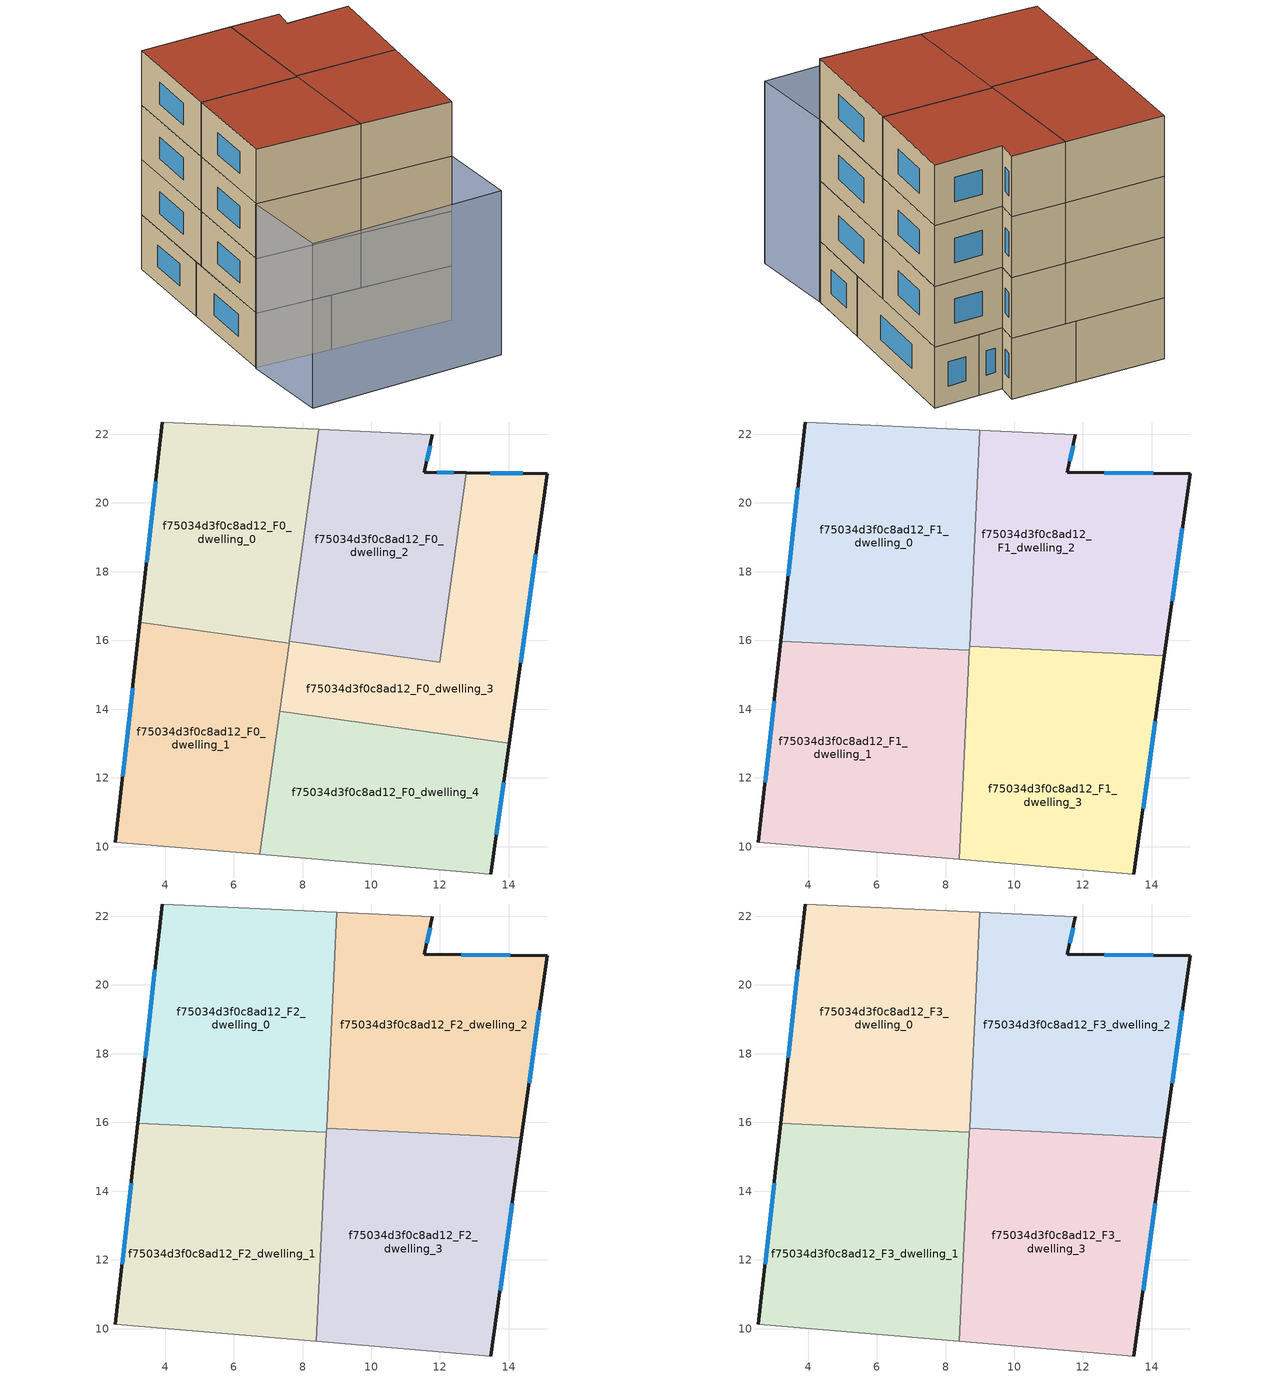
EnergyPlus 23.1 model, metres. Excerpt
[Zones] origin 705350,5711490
f75034d3f0c8ad12_F0_dwelling_0
 floor ground (EU_floor_Construction): 8.48,22.14 7.61,15.92 3.27,16.53 3.92,22.36 z0
 wall outside (EU_wall_Construction): 3.92,22.36 3.27,16.53 z0:3
 wall to f75034d3f0c8ad12_F0_dwelling_1 (EU_wall_Construction): 3.27,16.53 7.61,15.92 z0:3
 wall adiabatic (EU_wall_Construction): 8.48,22.14 3.92,22.36 z0:3
 wall to f75034d3f0c8ad12_F0_dwelling_2 (EU_wall_Construction): 7.62,15.98 8.48,22.14 z0:3
 wall to f75034d3f0c8ad12_F0_dwelling_3 (EU_wall_Construction): 7.61,15.92 7.62,15.98 z0:3
 window (EU_Window_Construction): 3.72,20.61 3.46,18.27 z0.9:2.1
 ceiling adiabatic (EU_roof_Construction): 7.61,15.92 8.48,22.14 3.92,22.36 3.27,16.52 z3
f75034d3f0c8ad12_F0_dwelling_1
 floor ground (EU_floor_Construction): 7.61,15.92 6.75,9.77 2.56,10.13 3.27,16.53 z0
 wall outside (EU_wall_Construction): 3.27,16.53 2.56,10.13 z0:3
 wall adiabatic (EU_wall_Construction): 2.56,10.13 6.75,9.77 z0:3
 wall to f75034d3f0c8ad12_F0_dwelling_4 (EU_wall_Construction): 6.75,9.77 7.34,13.94 z0:3
 wall to f75034d3f0c8ad12_F0_dwelling_3 (EU_wall_Construction): 7.34,13.94 7.61,15.92 z0:3
 window (EU_Window_Construction): 3.06,14.61 2.77,12.04 z0.9:2.1
f75034d3f0c8ad12_F0_dwelling_2
 floor ground (EU_floor_Construction): 11.78,21.99 11.55,20.89 12.77,20.88 12,15.36 7.62,15.97 8.48,22.14 z0
 wall outside (EU_wall_Construction): 12.77,20.88 11.55,20.89 11.78,21.99 z0:3
 wall to f75034d3f0c8ad12_F0_dwelling_3 (EU_wall_Construction): 7.62,15.97 12,15.36 12.77,20.88 z0:3
 wall adiabatic (EU_wall_Construction): 11.78,21.99 8.48,22.14 z0:3
 window (EU_Window_Construction): 11.62,21.22 11.71,21.66 / 12.4,20.88 11.91,20.89 z0.9:2.1
 ceiling adiabatic (EU_roof_Construction): 8.7,15.83 9,22.12 8.48,22.14 7.62,15.97 z3
f75034d3f0c8ad12_F0_dwelling_3
 floor ground (EU_floor_Construction): 15.12,20.85 14.02,13.01 7.34,13.94 7.62,15.97 12,15.36 12.77,20.88 z0
 wall outside (EU_wall_Construction): 14.02,13.01 15.12,20.85 12.77,20.88 z0:3
 wall to f75034d3f0c8ad12_F0_dwelling_4 (EU_wall_Construction): 7.34,13.94 14.02,13.01 z0:3
 window (EU_Window_Construction): 14.41,20.86 13.47,20.87 / 14.35,15.36 14.79,18.5 z0.9:2.1
 ceiling adiabatic (EU_roof_Construction): 12,15.36 7.62,15.97 7.34,13.94 8.6,13.77 8.7,15.82 z3
f75034d3f0c8ad12_F0_dwelling_4
 floor ground (EU_floor_Construction): 14.02,13.01 13.48,9.2 6.75,9.77 7.34,13.94 z0
 wall outside (EU_wall_Construction): 13.48,9.2 14.02,13.01 z0:3
 wall adiabatic (EU_wall_Construction): 6.75,9.77 13.48,9.2 z0:3
 window (EU_Window_Construction): 13.64,10.34 13.86,11.87 z0.9:2.1
f75034d3f0c8ad12_F1_dwelling_0
 floor to f75034d3f0c8ad12_F0_dwelling_1 (EU_floor_Construction): 7.61,15.92 7.59,15.76 3.21,15.97 3.27,16.52 z3
 floor adiabatic (EU_floor_Construction): 9,22.12 8.69,15.71 7.59,15.76 7.61,15.92 3.27,16.52 3.21,15.97 3.92,22.36 z3
 wall outside (EU_wall_Construction): 3.92,22.36 3.21,15.97 z3:6
 wall to f75034d3f0c8ad12_F1_dwelling_1 (EU_wall_Construction): 3.21,15.97 8.69,15.71 z3:6
 wall adiabatic (EU_wall_Construction): 9,22.12 3.92,22.36 z3:6
 wall to f75034d3f0c8ad12_F1_dwelling_2 (EU_wall_Construction): 8.7,15.83 9,22.12 z3:6
 wall to f75034d3f0c8ad12_F1_dwelling_3 (EU_wall_Construction): 8.69,15.71 8.7,15.83 z3:6
 window (EU_Window_Construction): 3.7,20.45 3.42,17.88 z3.9:5.1
f75034d3f0c8ad12_F1_dwelling_1
 floor to f75034d3f0c8ad12_F0_dwelling_1 (EU_floor_Construction): 7.59,15.76 6.75,9.77 2.56,10.13 3.21,15.97 z3
 floor to f75034d3f0c8ad12_F0_dwelling_4 (EU_floor_Construction): 8.6,13.77 8.4,9.63 6.75,9.77 7.34,13.94 z3
 floor adiabatic (EU_floor_Construction): 8.69,15.71 8.54,12.5 8.6,13.77 7.34,13.94 6.75,9.77 7.59,15.76 3.21,15.97 z3
 wall outside (EU_wall_Construction): 3.21,15.97 2.56,10.13 z3:6
 wall adiabatic (EU_wall_Construction): 2.56,10.13 8.4,9.63 z3:6
 wall to f75034d3f0c8ad12_F1_dwelling_3 (EU_wall_Construction): 8.4,9.63 8.69,15.71 z3:6
 window (EU_Window_Construction): 3.01,14.22 2.75,11.88 z3.9:5.1
f75034d3f0c8ad12_F1_dwelling_2
 floor to f75034d3f0c8ad12_F0_dwelling_2 (EU_floor_Construction): 11.78,21.99 11.55,20.89 12.77,20.88 12.04,15.67 8.7,15.83 9,22.12 z3
 floor to f75034d3f0c8ad12_F0_dwelling_3 (EU_floor_Construction): 15.12,20.85 14.37,15.56 12.04,15.67 12.77,20.88 z3
 wall outside (EU_wall_Construction): 14.37,15.56 15.12,20.85 11.55,20.89 11.78,21.99 z3:6
 wall adiabatic (EU_wall_Construction): 11.78,21.99 9,22.12 z3:6
 wall to f75034d3f0c8ad12_F1_dwelling_3 (EU_wall_Construction): 8.7,15.83 14.37,15.56 z3:6
 window (EU_Window_Construction): 11.62,21.22 11.71,21.66 / 14.05,20.86 12.62,20.88 / 14.6,17.14 14.89,19.27 z3.9:5.1
f75034d3f0c8ad12_F1_dwelling_3
 floor to f75034d3f0c8ad12_F0_dwelling_3 (EU_floor_Construction): 14.37,15.56 14.02,13.01 8.6,13.77 8.7,15.82 12,15.36 12.04,15.67 z3
 floor to f75034d3f0c8ad12_F0_dwelling_4 (EU_floor_Construction): 14.02,13.01 13.48,9.2 8.4,9.63 8.6,13.77 z3
 floor to f75034d3f0c8ad12_F0_dwelling_2 (EU_floor_Construction): 12.04,15.67 12,15.36 8.7,15.82 z3
 wall outside (EU_wall_Construction): 13.48,9.2 14.37,15.56 z3:6
 wall adiabatic (EU_wall_Construction): 8.4,9.63 13.48,9.2 z3:6
 window (EU_Window_Construction): 13.75,11.11 14.11,13.65 z3.9:5.1
f75034d3f0c8ad12_F2_dwelling_0
 floor to f75034d3f0c8ad12_F1_dwelling_0 (EU_floor_Construction): 9,22.12 8.69,15.71 3.21,15.97 3.92,22.36 z6
 wall outside (EU_wall_Construction): 3.92,22.36 3.21,15.97 z6:9
 wall to f75034d3f0c8ad12_F2_dwelling_1 (EU_wall_Construction): 3.21,15.97 8.69,15.71 z6:9
 wall adiabatic (EU_wall_Construction): 9,22.12 3.92,22.36 z6:9
 wall to f75034d3f0c8ad12_F2_dwelling_2 (EU_wall_Construction): 8.7,15.83 9,22.12 z6:9
 wall to f75034d3f0c8ad12_F2_dwelling_3 (EU_wall_Construction): 8.69,15.71 8.7,15.83 z6:9
 window (EU_Window_Construction): 3.7,20.45 3.42,17.88 z6.9:8.1
f75034d3f0c8ad12_F2_dwelling_1
 floor to f75034d3f0c8ad12_F1_dwelling_1 (EU_floor_Construction): 8.69,15.71 8.4,9.63 2.56,10.13 3.21,15.97 z6
 wall outside (EU_wall_Construction): 3.21,15.97 2.56,10.13 z6:9
 wall adiabatic (EU_wall_Construction): 2.56,10.13 8.4,9.63 z6:9
 wall to f75034d3f0c8ad12_F2_dwelling_3 (EU_wall_Construction): 8.4,9.63 8.69,15.71 z6:9
 window (EU_Window_Construction): 3.01,14.22 2.75,11.88 z6.9:8.1
f75034d3f0c8ad12_F2_dwelling_2
 floor to f75034d3f0c8ad12_F1_dwelling_2 (EU_floor_Construction): 15.12,20.85 14.37,15.56 8.7,15.83 9,22.12 11.78,21.99 11.55,20.89 z6
 wall outside (EU_wall_Construction): 14.37,15.56 15.12,20.85 11.55,20.89 11.78,21.99 z6:9
 wall adiabatic (EU_wall_Construction): 11.78,21.99 9,22.12 z6:9
 wall to f75034d3f0c8ad12_F2_dwelling_3 (EU_wall_Construction): 8.7,15.83 14.37,15.56 z6:9
 window (EU_Window_Construction): 11.62,21.22 11.71,21.66 / 14.05,20.86 12.62,20.88 / 14.6,17.14 14.89,19.27 z6.9:8.1
f75034d3f0c8ad12_F2_dwelling_3
 floor to f75034d3f0c8ad12_F1_dwelling_3 (EU_floor_Construction): 14.37,15.56 13.48,9.2 8.4,9.63 8.7,15.83 z6
 wall outside (EU_wall_Construction): 13.48,9.2 14.37,15.56 z6:9
 wall adiabatic (EU_wall_Construction): 8.4,9.63 13.48,9.2 z6:9
 window (EU_Window_Construction): 13.75,11.11 14.11,13.65 z6.9:8.1
f75034d3f0c8ad12_F3_dwelling_0
 floor to f75034d3f0c8ad12_F2_dwelling_0 (EU_floor_Construction): 9,22.12 8.69,15.71 3.21,15.97 3.92,22.36 z9
 wall outside (EU_wall_Construction): 3.92,22.36 3.21,15.97 z9:12
 wall to f75034d3f0c8ad12_F3_dwelling_1 (EU_wall_Construction): 3.21,15.97 8.69,15.71 z9:12
 wall adiabatic (EU_wall_Construction): 9,22.12 3.92,22.36 z9:12
 wall to f75034d3f0c8ad12_F3_dwelling_2 (EU_wall_Construction): 8.7,15.83 9,22.12 z9:12
 wall to f75034d3f0c8ad12_F3_dwelling_3 (EU_wall_Construction): 8.69,15.71 8.7,15.83 z9:12
 window (EU_Window_Construction): 3.7,20.45 3.42,17.88 z9.9:11.1
 roof outside (EU_roof_Construction): 8.69,15.71 9,22.12 3.92,22.36 3.21,15.97 z12
f75034d3f0c8ad12_F3_dwelling_1
 floor to f75034d3f0c8ad12_F2_dwelling_1 (EU_floor_Construction): 8.69,15.71 8.4,9.63 2.56,10.13 3.21,15.97 z9
 wall outside (EU_wall_Construction): 3.21,15.97 2.56,10.13 z9:12
 wall adiabatic (EU_wall_Construction): 2.56,10.13 8.4,9.63 z9:12
 wall to f75034d3f0c8ad12_F3_dwelling_3 (EU_wall_Construction): 8.4,9.63 8.69,15.71 z9:12
 window (EU_Window_Construction): 3.01,14.22 2.75,11.88 z9.9:11.1
 roof outside (EU_roof_Construction): 8.4,9.63 8.69,15.71 3.21,15.97 2.56,10.13 z12
f75034d3f0c8ad12_F3_dwelling_2
 floor to f75034d3f0c8ad12_F2_dwelling_2 (EU_floor_Construction): 15.12,20.85 14.37,15.56 8.7,15.83 9,22.12 11.78,21.99 11.55,20.89 z9
 wall outside (EU_wall_Construction): 14.37,15.56 15.12,20.85 11.55,20.89 11.78,21.99 z9:12
 wall adiabatic (EU_wall_Construction): 11.78,21.99 9,22.12 z9:12
 wall to f75034d3f0c8ad12_F3_dwelling_3 (EU_wall_Construction): 8.7,15.83 14.37,15.56 z9:12
 window (EU_Window_Construction): 11.62,21.22 11.71,21.66 / 14.05,20.86 12.62,20.88 / 14.6,17.14 14.89,19.27 z9.9:11.1
 roof outside (EU_roof_Construction): 14.37,15.56 15.12,20.85 11.55,20.89 11.78,21.99 9,22.12 8.7,15.83 z12
f75034d3f0c8ad12_F3_dwelling_3
 floor to f75034d3f0c8ad12_F2_dwelling_3 (EU_floor_Construction): 14.37,15.56 13.48,9.2 8.4,9.63 8.7,15.83 z9
 wall outside (EU_wall_Construction): 13.48,9.2 14.37,15.56 z9:12
 wall adiabatic (EU_wall_Construction): 8.4,9.63 13.48,9.2 z9:12
 window (EU_Window_Construction): 13.75,11.11 14.11,13.65 z9.9:11.1
 roof outside (EU_roof_Construction): 13.48,9.2 14.37,15.56 8.7,15.83 8.4,9.63 z12
shading: 11.78,21.99 3.92,22.36 / 13.41,4.67 2.44,4.89 / 2.44,4.89 2.54,10.13 / 2.54,10.13 13.52,9.91 / 13.52,9.91 13.41,4.67 z0:9
[Building]
EU S2 Campaign: North Axis=0; Terrain=City; Solar Distribution=FullExterior
[Site:Location]
London: Latitude=51.5; Longitude=-0.5; Time Zone=0; Elevation=25
[SizingPeriod:WeatherFileDays]
AnnualSizingPeriod: Begin Month=1; Begin Day of Month=1; End Month=12; End Day of Month=31; Day of Week for Start Day=Monday; Use Weather File Daylight Saving Period=No; Use Weather File Rain and Snow Indicators=No
[MATERIAL]
EU_InternalMass_Material: Roughness=MediumRough; Thickness=0.1; Conductivity=1; Density=1800; Specific Heat=900; Thermal Absorptance=0.9; Solar Absorptance=0.7; Visible Absorptance=0.7
[MATERIAL:NOMASS] Roughness=MediumRough; Thermal Absorptance=0.9; Solar Absorptance=0.7; Visible Absorptance=0.7
Name | Thermal Resistance
EU_wall_NoMass | 1.04674
EU_roof_NoMass | 4.32442
EU_floor_NoMass | 2.04616
[WINDOWMATERIAL:SIMPLEGLAZINGSYSTEM]
EU_Window_SimpleGlazing: UFactor=4.25843; Solar Heat Gain Coefficient=0.85; Visible Transmittance=0.85
[CONSTRUCTION]
EU_wall_Construction: EU_wall_NoMass
EU_roof_Construction: EU_roof_NoMass
EU_floor_Construction: EU_floor_NoMass
EU_InternalMass_Construction: EU_InternalMass_Material
EU_Window_Construction: EU_Window_SimpleGlazing
[ZONE] Type=1; Multiplier=1; Ceiling Height=autocalculate; Floor Area=autocalculate; Part of Total Floor Area=Yes
Name | Volume
f75034d3f0c8ad12_F0_dwelling_0 | 81.4585
f75034d3f0c8ad12_F1_dwelling_0; f75034d3f0c8ad12_F2_dwelling_0; f75034d3f0c8ad12_F3_dwelling_0 | 101.82
f75034d3f0c8ad12_F0_dwelling_1 | 81.4592
f75034d3f0c8ad12_F1_dwelling_1; f75034d3f0c8ad12_F2_dwelling_1; f75034d3f0c8ad12_F3_dwelling_1 | 101.826
f75034d3f0c8ad12_F0_dwelling_2 | 81.4636
f75034d3f0c8ad12_F1_dwelling_2; f75034d3f0c8ad12_F2_dwelling_2; f75034d3f0c8ad12_F3_dwelling_2 | 101.815
f75034d3f0c8ad12_F0_dwelling_3; f75034d3f0c8ad12_F0_dwelling_4 | 81.4548
f75034d3f0c8ad12_F1_dwelling_3; f75034d3f0c8ad12_F2_dwelling_3; f75034d3f0c8ad12_F3_dwelling_3 | 101.821
[INTERNALMASS] Construction=EU_InternalMass_Construction
Name | Zone or ZoneList | Surface Area
f75034d3f0c8ad12_F0_dwelling_0_EU_InternalMass | f75034d3f0c8ad12_F0_dwelling_0 | 27.154
f75034d3f0c8ad12_F0_dwelling_1_EU_InternalMass | f75034d3f0c8ad12_F0_dwelling_1 | 27.1527
f75034d3f0c8ad12_F0_dwelling_2_EU_InternalMass | f75034d3f0c8ad12_F0_dwelling_2 | 27.1539
f75034d3f0c8ad12_F0_dwelling_3_EU_InternalMass | f75034d3f0c8ad12_F0_dwelling_3 | 27.1516
f75034d3f0c8ad12_F0_dwelling_4_EU_InternalMass | f75034d3f0c8ad12_F0_dwelling_4 | 27.1517
f75034d3f0c8ad12_F1_dwelling_0_EU_InternalMass | f75034d3f0c8ad12_F1_dwelling_0 | 33.9399
f75034d3f0c8ad12_F1_dwelling_1_EU_InternalMass | f75034d3f0c8ad12_F1_dwelling_1 | 33.9424
f75034d3f0c8ad12_F1_dwelling_2_EU_InternalMass | f75034d3f0c8ad12_F1_dwelling_2 | 33.9379
f75034d3f0c8ad12_F1_dwelling_3_EU_InternalMass | f75034d3f0c8ad12_F1_dwelling_3 | 33.9405
f75034d3f0c8ad12_F2_dwelling_0_EU_InternalMass | f75034d3f0c8ad12_F2_dwelling_0 | 33.9399
f75034d3f0c8ad12_F2_dwelling_1_EU_InternalMass | f75034d3f0c8ad12_F2_dwelling_1 | 33.9424
f75034d3f0c8ad12_F2_dwelling_2_EU_InternalMass | f75034d3f0c8ad12_F2_dwelling_2 | 33.9379
f75034d3f0c8ad12_F2_dwelling_3_EU_InternalMass | f75034d3f0c8ad12_F2_dwelling_3 | 33.9405
f75034d3f0c8ad12_F3_dwelling_0_EU_InternalMass | f75034d3f0c8ad12_F3_dwelling_0 | 33.9399
f75034d3f0c8ad12_F3_dwelling_1_EU_InternalMass | f75034d3f0c8ad12_F3_dwelling_1 | 33.9424
f75034d3f0c8ad12_F3_dwelling_2_EU_InternalMass | f75034d3f0c8ad12_F3_dwelling_2 | 33.9379
f75034d3f0c8ad12_F3_dwelling_3_EU_InternalMass | f75034d3f0c8ad12_F3_dwelling_3 | 33.9405
[OTHEREQUIPMENT] Fuel Type=Electricity; Design Level Calculation Method=Watts/Area; Power per Zone Floor Area=1; Fraction Latent=0; Fraction Radiant=0; Fraction Lost=0; Carbon Dioxide Generation Rate=0; EndUse Subcategory=EU_Step8_InternalGains
Name | Zone or ZoneList or Space or SpaceList | Schedule
EU_Step8_InternalGain_f75034d3f0c8ad12_F0_dwelling_0_f000 | f75034d3f0c8ad12_F0_dwelling_0 | EU_Step8_GainSchedule_f75034d3f0c8ad12_F0_dwelling_0_f000
EU_Step8_InternalGain_f75034d3f0c8ad12_F0_dwelling_1_f000 | f75034d3f0c8ad12_F0_dwelling_1 | EU_Step8_GainSchedule_f75034d3f0c8ad12_F0_dwelling_1_f000
EU_Step8_InternalGain_f75034d3f0c8ad12_F0_dwelling_2_f000 | f75034d3f0c8ad12_F0_dwelling_2 | EU_Step8_GainSchedule_f75034d3f0c8ad12_F0_dwelling_2_f000
EU_Step8_InternalGain_f75034d3f0c8ad12_F0_dwelling_3_f000 | f75034d3f0c8ad12_F0_dwelling_3 | EU_Step8_GainSchedule_f75034d3f0c8ad12_F0_dwelling_3_f000
EU_Step8_InternalGain_f75034d3f0c8ad12_F0_dwelling_4_f000 | f75034d3f0c8ad12_F0_dwelling_4 | EU_Step8_GainSchedule_f75034d3f0c8ad12_F0_dwelling_4_f000
EU_Step8_InternalGain_f75034d3f0c8ad12_F1_dwelling_0_f000 | f75034d3f0c8ad12_F1_dwelling_0 | EU_Step8_GainSchedule_f75034d3f0c8ad12_F1_dwelling_0_f000
EU_Step8_InternalGain_f75034d3f0c8ad12_F1_dwelling_1_f000 | f75034d3f0c8ad12_F1_dwelling_1 | EU_Step8_GainSchedule_f75034d3f0c8ad12_F1_dwelling_1_f000
EU_Step8_InternalGain_f75034d3f0c8ad12_F1_dwelling_2_f000 | f75034d3f0c8ad12_F1_dwelling_2 | EU_Step8_GainSchedule_f75034d3f0c8ad12_F1_dwelling_2_f000
EU_Step8_InternalGain_f75034d3f0c8ad12_F1_dwelling_3_f000 | f75034d3f0c8ad12_F1_dwelling_3 | EU_Step8_GainSchedule_f75034d3f0c8ad12_F1_dwelling_3_f000
EU_Step8_InternalGain_f75034d3f0c8ad12_F2_dwelling_0_f000 | f75034d3f0c8ad12_F2_dwelling_0 | EU_Step8_GainSchedule_f75034d3f0c8ad12_F2_dwelling_0_f000
EU_Step8_InternalGain_f75034d3f0c8ad12_F2_dwelling_1_f000 | f75034d3f0c8ad12_F2_dwelling_1 | EU_Step8_GainSchedule_f75034d3f0c8ad12_F2_dwelling_1_f000
EU_Step8_InternalGain_f75034d3f0c8ad12_F2_dwelling_2_f000 | f75034d3f0c8ad12_F2_dwelling_2 | EU_Step8_GainSchedule_f75034d3f0c8ad12_F2_dwelling_2_f000
EU_Step8_InternalGain_f75034d3f0c8ad12_F2_dwelling_3_f000 | f75034d3f0c8ad12_F2_dwelling_3 | EU_Step8_GainSchedule_f75034d3f0c8ad12_F2_dwelling_3_f000
EU_Step8_InternalGain_f75034d3f0c8ad12_F3_dwelling_0_f000 | f75034d3f0c8ad12_F3_dwelling_0 | EU_Step8_GainSchedule_f75034d3f0c8ad12_F3_dwelling_0_f000
EU_Step8_InternalGain_f75034d3f0c8ad12_F3_dwelling_1_f000 | f75034d3f0c8ad12_F3_dwelling_1 | EU_Step8_GainSchedule_f75034d3f0c8ad12_F3_dwelling_1_f000
EU_Step8_InternalGain_f75034d3f0c8ad12_F3_dwelling_2_f000 | f75034d3f0c8ad12_F3_dwelling_2 | EU_Step8_GainSchedule_f75034d3f0c8ad12_F3_dwelling_2_f000
EU_Step8_InternalGain_f75034d3f0c8ad12_F3_dwelling_3_f000 | f75034d3f0c8ad12_F3_dwelling_3 | EU_Step8_GainSchedule_f75034d3f0c8ad12_F3_dwelling_3_f000
[ZONEVENTILATION:DESIGNFLOWRATE] Schedule=EU_AlwaysOn; Design Flow Rate Calculation Method=AirChanges/Hour; Air Changes per Hour=0.488719; Ventilation Type=Natural; Fan Pressure Rise=0; Fan Total Efficiency=1; Constant Term Coefficient=1; Temperature Term Coefficient=0; Velocity Term Coefficient=0; Velocity Squared Term Coefficient=0; Minimum Indoor Temperature=-100; Maximum Indoor Temperature=100; Delta Temperature=-100; Minimum Outdoor Temperature=-100; Maximum Outdoor Temperature=100; Maximum Wind Speed=40
Name | Zone or ZoneList or Space or SpaceList
EU_ConstantAir_f75034d3f0c8ad12_F0_dwelling_0 | f75034d3f0c8ad12_F0_dwelling_0
EU_ConstantAir_f75034d3f0c8ad12_F0_dwelling_1 | f75034d3f0c8ad12_F0_dwelling_1
EU_ConstantAir_f75034d3f0c8ad12_F0_dwelling_2 | f75034d3f0c8ad12_F0_dwelling_2
EU_ConstantAir_f75034d3f0c8ad12_F0_dwelling_3 | f75034d3f0c8ad12_F0_dwelling_3
EU_ConstantAir_f75034d3f0c8ad12_F0_dwelling_4 | f75034d3f0c8ad12_F0_dwelling_4
EU_ConstantAir_f75034d3f0c8ad12_F1_dwelling_0 | f75034d3f0c8ad12_F1_dwelling_0
EU_ConstantAir_f75034d3f0c8ad12_F1_dwelling_1 | f75034d3f0c8ad12_F1_dwelling_1
EU_ConstantAir_f75034d3f0c8ad12_F1_dwelling_2 | f75034d3f0c8ad12_F1_dwelling_2
EU_ConstantAir_f75034d3f0c8ad12_F1_dwelling_3 | f75034d3f0c8ad12_F1_dwelling_3
EU_ConstantAir_f75034d3f0c8ad12_F2_dwelling_0 | f75034d3f0c8ad12_F2_dwelling_0
EU_ConstantAir_f75034d3f0c8ad12_F2_dwelling_1 | f75034d3f0c8ad12_F2_dwelling_1
EU_ConstantAir_f75034d3f0c8ad12_F2_dwelling_2 | f75034d3f0c8ad12_F2_dwelling_2
EU_ConstantAir_f75034d3f0c8ad12_F2_dwelling_3 | f75034d3f0c8ad12_F2_dwelling_3
EU_ConstantAir_f75034d3f0c8ad12_F3_dwelling_0 | f75034d3f0c8ad12_F3_dwelling_0
EU_ConstantAir_f75034d3f0c8ad12_F3_dwelling_1 | f75034d3f0c8ad12_F3_dwelling_1
EU_ConstantAir_f75034d3f0c8ad12_F3_dwelling_2 | f75034d3f0c8ad12_F3_dwelling_2
EU_ConstantAir_f75034d3f0c8ad12_F3_dwelling_3 | f75034d3f0c8ad12_F3_dwelling_3
[HVACTEMPLATE:THERMOSTAT] Constant Heating Setpoint=20; Constant Cooling Setpoint=50
EU_HeatOnly_f75034d3f0c8ad12_F0_dwelling_0; EU_HeatOnly_f75034d3f0c8ad12_F0_dwelling_1; EU_HeatOnly_f75034d3f0c8ad12_F0_dwelling_2; EU_HeatOnly_f75034d3f0c8ad12_F0_dwelling_3; EU_HeatOnly_f75034d3f0c8ad12_F0_dwelling_4; EU_HeatOnly_f75034d3f0c8ad12_F1_dwelling_0; EU_HeatOnly_f75034d3f0c8ad12_F1_dwelling_1; EU_HeatOnly_f75034d3f0c8ad12_F1_dwelling_2; EU_HeatOnly_f75034d3f0c8ad12_F1_dwelling_3; EU_HeatOnly_f75034d3f0c8ad12_F2_dwelling_0; EU_HeatOnly_f75034d3f0c8ad12_F2_dwelling_1; EU_HeatOnly_f75034d3f0c8ad12_F2_dwelling_2; EU_HeatOnly_f75034d3f0c8ad12_F2_dwelling_3; EU_HeatOnly_f75034d3f0c8ad12_F3_dwelling_0; EU_HeatOnly_f75034d3f0c8ad12_F3_dwelling_1; EU_HeatOnly_f75034d3f0c8ad12_F3_dwelling_2; EU_HeatOnly_f75034d3f0c8ad12_F3_dwelling_3
[HVACTEMPLATE:ZONE:IDEALLOADSAIRSYSTEM] System Availability Schedule=EU_AlwaysOn; Maximum Heating Supply Air Temperature=50; Minimum Cooling Supply Air Temperature=13; Maximum Heating Supply Air Humidity Ratio=0.0156; Minimum Cooling Supply Air Humidity Ratio=0.0077; Heating Limit=NoLimit; Cooling Limit=NoLimit; Heating Availability Schedule=EU_AlwaysOn; Cooling Availability Schedule=EU_CoolingOff; Dehumidification Control Type=ConstantSensibleHeatRatio; Cooling Sensible Heat Ratio=0.7; Dehumidification Setpoint=60; Humidification Control Type=None; Humidification Setpoint=30; Outdoor Air Method=None; Outdoor Air Flow Rate per Person=0.00944; Outdoor Air Flow Rate per Zone Floor Area=0; Outdoor Air Flow Rate per Zone=0; Demand Controlled Ventilation Type=None; Outdoor Air Economizer Type=NoEconomizer; Heat Recovery Type=None; Sensible Heat Recovery Effectiveness=0.7; Latent Heat Recovery Effectiveness=0.65
Name | Template Thermostat
f75034d3f0c8ad12_F0_dwelling_0 | EU_HeatOnly_f75034d3f0c8ad12_F0_dwelling_0
f75034d3f0c8ad12_F0_dwelling_1 | EU_HeatOnly_f75034d3f0c8ad12_F0_dwelling_1
f75034d3f0c8ad12_F0_dwelling_2 | EU_HeatOnly_f75034d3f0c8ad12_F0_dwelling_2
f75034d3f0c8ad12_F0_dwelling_3 | EU_HeatOnly_f75034d3f0c8ad12_F0_dwelling_3
f75034d3f0c8ad12_F0_dwelling_4 | EU_HeatOnly_f75034d3f0c8ad12_F0_dwelling_4
f75034d3f0c8ad12_F1_dwelling_0 | EU_HeatOnly_f75034d3f0c8ad12_F1_dwelling_0
f75034d3f0c8ad12_F1_dwelling_1 | EU_HeatOnly_f75034d3f0c8ad12_F1_dwelling_1
f75034d3f0c8ad12_F1_dwelling_2 | EU_HeatOnly_f75034d3f0c8ad12_F1_dwelling_2
f75034d3f0c8ad12_F1_dwelling_3 | EU_HeatOnly_f75034d3f0c8ad12_F1_dwelling_3
f75034d3f0c8ad12_F2_dwelling_0 | EU_HeatOnly_f75034d3f0c8ad12_F2_dwelling_0
f75034d3f0c8ad12_F2_dwelling_1 | EU_HeatOnly_f75034d3f0c8ad12_F2_dwelling_1
f75034d3f0c8ad12_F2_dwelling_2 | EU_HeatOnly_f75034d3f0c8ad12_F2_dwelling_2
f75034d3f0c8ad12_F2_dwelling_3 | EU_HeatOnly_f75034d3f0c8ad12_F2_dwelling_3
f75034d3f0c8ad12_F3_dwelling_0 | EU_HeatOnly_f75034d3f0c8ad12_F3_dwelling_0
f75034d3f0c8ad12_F3_dwelling_1 | EU_HeatOnly_f75034d3f0c8ad12_F3_dwelling_1
f75034d3f0c8ad12_F3_dwelling_2 | EU_HeatOnly_f75034d3f0c8ad12_F3_dwelling_2
f75034d3f0c8ad12_F3_dwelling_3 | EU_HeatOnly_f75034d3f0c8ad12_F3_dwelling_3
[SIZING:ZONE] Zone Cooling Design Supply Air Temperature Input Method=SupplyAirTemperature; Zone Cooling Design Supply Air Temperature=13; Zone Heating Design Supply Air Temperature Input Method=SupplyAirTemperature; Zone Heating Design Supply Air Temperature=50; Zone Cooling Design Supply Air Humidity Ratio=0.008; Zone Heating Design Supply Air Humidity Ratio=0.008; Cooling Design Air Flow Method=DesignDay; Cooling Design Air Flow Rate=0; Cooling Minimum Air Flow per Zone Floor Area=0.000762; Cooling Minimum Air Flow=0; Cooling Minimum Air Flow Fraction=0.2; Heating Design Air Flow Method=DesignDay; Heating Design Air Flow Rate=0; Heating Maximum Air Flow per Zone Floor Area=0.002032; Heating Maximum Air Flow=0.141576; Heating Maximum Air Flow Fraction=0.3; Account for Dedicated Outdoor Air System=No; Dedicated Outdoor Air System Control Strategy=NeutralSupplyAir; Dedicated Outdoor Air Low Setpoint Temperature for Design=autosize; Dedicated Outdoor Air High Setpoint Temperature for Design=autosize; Zone Load Sizing Method=Sensible Load Only No Latent Load; Zone Latent Cooling Design Supply Air Humidity Ratio Input Method=HumidityRatioDifference; Zone Cooling Design Supply Air Humidity Ratio Difference=0.005; Zone Latent Heating Design Supply Air Humidity Ratio Input Method=HumidityRatioDifference; Zone Humidification Design Supply Air Humidity Ratio Difference=0.005
f75034d3f0c8ad12_F0_dwelling_0; f75034d3f0c8ad12_F0_dwelling_1; f75034d3f0c8ad12_F0_dwelling_2; f75034d3f0c8ad12_F0_dwelling_3; f75034d3f0c8ad12_F0_dwelling_4; f75034d3f0c8ad12_F1_dwelling_0; f75034d3f0c8ad12_F1_dwelling_1; f75034d3f0c8ad12_F1_dwelling_2; f75034d3f0c8ad12_F1_dwelling_3; f75034d3f0c8ad12_F2_dwelling_0; f75034d3f0c8ad12_F2_dwelling_1; f75034d3f0c8ad12_F2_dwelling_2; f75034d3f0c8ad12_F2_dwelling_3; f75034d3f0c8ad12_F3_dwelling_0; f75034d3f0c8ad12_F3_dwelling_1; f75034d3f0c8ad12_F3_dwelling_2; f75034d3f0c8ad12_F3_dwelling_3
[SCHEDULE:CONSTANT]
Name | Hourly Value
EU_AlwaysOn | 1
EU_CoolingOff | 0
[SCHEDULE:FILE] Column Number=1; Rows to Skip at Top=0; Number of Hours of Data=8760; Column Separator=Comma; Interpolate to Timestep=No; Minutes per Item=60; Adjust Schedule for Daylight Savings=Yes
Name | File
EU_Step8_GainSchedule_f75034d3f0c8ad12_F0_dwelling_0_f000 | ../../schedules/f75034d3f0c8ad12/f75034d3f0c8ad12_F0_dwelling_0_f000_gain.csv
EU_Step8_GainSchedule_f75034d3f0c8ad12_F0_dwelling_1_f000 | ../../schedules/f75034d3f0c8ad12/f75034d3f0c8ad12_F0_dwelling_1_f000_gain.csv
EU_Step8_GainSchedule_f75034d3f0c8ad12_F0_dwelling_2_f000 | ../../schedules/f75034d3f0c8ad12/f75034d3f0c8ad12_F0_dwelling_2_f000_gain.csv
EU_Step8_GainSchedule_f75034d3f0c8ad12_F0_dwelling_3_f000 | ../../schedules/f75034d3f0c8ad12/f75034d3f0c8ad12_F0_dwelling_3_f000_gain.csv
EU_Step8_GainSchedule_f75034d3f0c8ad12_F0_dwelling_4_f000 | ../../schedules/f75034d3f0c8ad12/f75034d3f0c8ad12_F0_dwelling_4_f000_gain.csv
EU_Step8_GainSchedule_f75034d3f0c8ad12_F1_dwelling_0_f000 | ../../schedules/f75034d3f0c8ad12/f75034d3f0c8ad12_F1_dwelling_0_f000_gain.csv
EU_Step8_GainSchedule_f75034d3f0c8ad12_F1_dwelling_1_f000 | ../../schedules/f75034d3f0c8ad12/f75034d3f0c8ad12_F1_dwelling_1_f000_gain.csv
EU_Step8_GainSchedule_f75034d3f0c8ad12_F1_dwelling_2_f000 | ../../schedules/f75034d3f0c8ad12/f75034d3f0c8ad12_F1_dwelling_2_f000_gain.csv
EU_Step8_GainSchedule_f75034d3f0c8ad12_F1_dwelling_3_f000 | ../../schedules/f75034d3f0c8ad12/f75034d3f0c8ad12_F1_dwelling_3_f000_gain.csv
EU_Step8_GainSchedule_f75034d3f0c8ad12_F2_dwelling_0_f000 | ../../schedules/f75034d3f0c8ad12/f75034d3f0c8ad12_F2_dwelling_0_f000_gain.csv
EU_Step8_GainSchedule_f75034d3f0c8ad12_F2_dwelling_1_f000 | ../../schedules/f75034d3f0c8ad12/f75034d3f0c8ad12_F2_dwelling_1_f000_gain.csv
EU_Step8_GainSchedule_f75034d3f0c8ad12_F2_dwelling_2_f000 | ../../schedules/f75034d3f0c8ad12/f75034d3f0c8ad12_F2_dwelling_2_f000_gain.csv
EU_Step8_GainSchedule_f75034d3f0c8ad12_F2_dwelling_3_f000 | ../../schedules/f75034d3f0c8ad12/f75034d3f0c8ad12_F2_dwelling_3_f000_gain.csv
EU_Step8_GainSchedule_f75034d3f0c8ad12_F3_dwelling_0_f000 | ../../schedules/f75034d3f0c8ad12/f75034d3f0c8ad12_F3_dwelling_0_f000_gain.csv
EU_Step8_GainSchedule_f75034d3f0c8ad12_F3_dwelling_1_f000 | ../../schedules/f75034d3f0c8ad12/f75034d3f0c8ad12_F3_dwelling_1_f000_gain.csv
EU_Step8_GainSchedule_f75034d3f0c8ad12_F3_dwelling_2_f000 | ../../schedules/f75034d3f0c8ad12/f75034d3f0c8ad12_F3_dwelling_2_f000_gain.csv
EU_Step8_GainSchedule_f75034d3f0c8ad12_F3_dwelling_3_f000 | ../../schedules/f75034d3f0c8ad12/f75034d3f0c8ad12_F3_dwelling_3_f000_gain.csv
